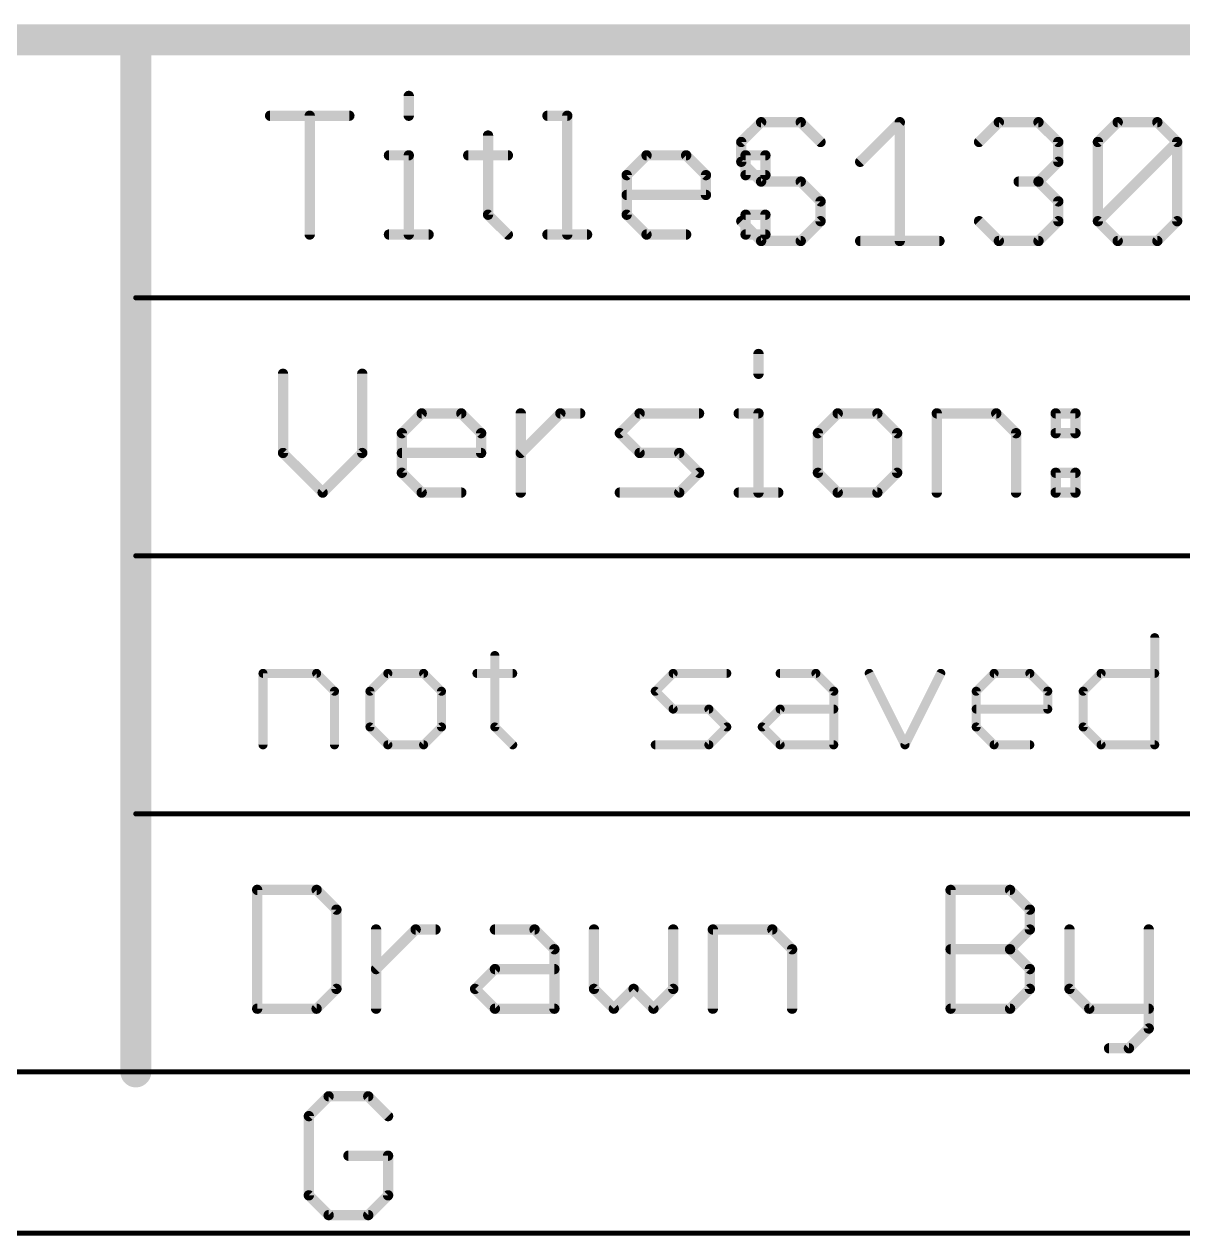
# Model space of a CAD drawing. Extents: x 0 to 387, y 0 to 260.
# Drawn here: x 305.14 to 327.94, y -0.05 to 23.8 of the extents above; entities that cross this region are included whole.
import ezdxf

# ---------------------------------------------------------------- set-up
doc = ezdxf.new("R2010")
doc.units = 0
doc.layers.add('94', color=14, linetype='CONTINUOUS')

msp = doc.modelspace()

# ---------------------------------------------------------------- linework, layer by layer
at = {"layer": '94'}
for points, const_width in [([(288.925, 23.495), (307.34, 23.495)], 0.6096), ([(307.34, 23.495), (384.175, 23.495)], 0.6096), ([(307.34, 18.415), (307.34, 23.495)], 0.6096), ([(312.7102, 22.3882), (312.7102, 21.9984)], 0.2032), ([(309.9816, 21.9984), (311.5408, 21.9984)], 0.2032), ([(310.7612, 19.6596), (310.7612, 21.9984)], 0.2032), ([(315.4388, 21.9984), (315.8286, 21.9984)], 0.2032), ([(315.8286, 21.9984), (315.8286, 19.6596)], 0.2032), ([(319.6424, 21.8714), (319.2526, 21.4816)], 0.2032), ([(320.422, 21.8714), (319.6424, 21.8714)], 0.2032), ([(320.8118, 21.4816), (320.422, 21.8714)], 0.2032), ([(321.5914, 21.0918), (322.371, 21.8714)], 0.2032), ([(322.371, 21.8714), (322.371, 19.5326)], 0.2032), ([(323.9302, 21.4816), (324.32, 21.8714)], 0.2032), ([(324.32, 21.8714), (325.0996, 21.8714)], 0.2032), ([(325.0996, 21.8714), (325.4894, 21.4816)], 0.2032), ([(326.269, 21.4816), (326.6588, 21.8714)], 0.2032), ([(326.6588, 21.8714), (327.4384, 21.8714)], 0.2032), ([(327.4384, 21.8714), (327.8282, 21.4816)], 0.2032), ([(314.2694, 21.6086), (314.2694, 20.0494)], 0.2032), ([(319.2526, 21.4816), (319.2526, 21.0918)], 0.2032), ([(325.4894, 21.4816), (325.4894, 21.0918)], 0.2032), ([(326.269, 19.9224), (326.269, 21.4816)], 0.2032), ([(326.269, 19.9224), (327.8282, 21.4816)], 0.2032), ([(327.8282, 21.4816), (327.8282, 19.9224)], 0.2032), ([(312.3204, 21.2188), (312.7102, 21.2188)], 0.2032), ([(312.7102, 21.2188), (312.7102, 19.6596)], 0.2032), ([(313.8796, 21.2188), (314.6592, 21.2188)], 0.2032), ([(316.998, 20.829), (317.3878, 21.2188)], 0.2032), ([(317.3878, 21.2188), (318.1674, 21.2188)], 0.2032), ([(318.1674, 21.2188), (318.5572, 20.829)], 0.2032), ([(319.3368, 21.2188), (319.7266, 21.2188)], 0.2032), ([(319.3368, 20.829), (319.3368, 21.2188)], 0.2032), ([(319.7266, 21.2188), (319.7266, 20.829)], 0.2032), ([(319.2526, 21.0918), (319.6424, 20.702)], 0.2032), ([(325.4894, 21.0918), (325.0996, 20.702)], 0.2032), ([(316.998, 20.0494), (316.998, 20.829)], 0.2032), ([(318.5572, 20.829), (318.5572, 20.4392)], 0.2032), ([(319.7266, 20.829), (319.3368, 20.829)], 0.2032), ([(319.6424, 20.702), (320.422, 20.702)], 0.2032), ([(320.422, 20.702), (320.8118, 20.3122)], 0.2032), ([(325.0996, 20.702), (324.7098, 20.702)], 0.2032), ([(325.0996, 20.702), (325.4894, 20.3122)], 0.2032), ([(318.5572, 20.4392), (316.998, 20.4392)], 0.2032), ([(320.8118, 20.3122), (320.8118, 19.9224)], 0.2032), ([(325.4894, 20.3122), (325.4894, 19.9224)], 0.2032), ([(314.2694, 20.0494), (314.6592, 19.6596)], 0.2032), ([(317.3878, 19.6596), (316.998, 20.0494)], 0.2032), ([(319.3368, 20.0494), (319.7266, 20.0494)], 0.2032), ([(319.3368, 19.6596), (319.3368, 20.0494)], 0.2032), ([(319.7266, 20.0494), (319.7266, 19.6596)], 0.2032), ([(319.6424, 19.5326), (319.2526, 19.9224)], 0.2032), ([(320.8118, 19.9224), (320.422, 19.5326)], 0.2032), ([(324.32, 19.5326), (323.9302, 19.9224)], 0.2032), ([(325.4894, 19.9224), (325.0996, 19.5326)], 0.2032), ([(326.6588, 19.5326), (326.269, 19.9224)], 0.2032), ([(327.8282, 19.9224), (327.4384, 19.5326)], 0.2032), ([(312.3204, 19.6596), (313.1, 19.6596)], 0.2032), ([(315.4388, 19.6596), (316.2184, 19.6596)], 0.2032), ([(318.1674, 19.6596), (317.3878, 19.6596)], 0.2032), ([(319.7266, 19.6596), (319.3368, 19.6596)], 0.2032), ([(320.422, 19.5326), (319.6424, 19.5326)], 0.2032), ([(321.5914, 19.5326), (323.1506, 19.5326)], 0.2032), ([(325.0996, 19.5326), (324.32, 19.5326)], 0.2032), ([(327.4384, 19.5326), (326.6588, 19.5326)], 0.2032), ([(307.34, 13.335), (307.34, 18.415)], 0.6096), ([(307.34, 18.415), (384.175, 18.415)], 0.1016), ([(319.5908, 17.3082), (319.5908, 16.9184)], 0.2032), ([(310.2356, 16.9184), (310.2356, 15.3592)], 0.2032), ([(311.7948, 15.3592), (311.7948, 16.9184)], 0.2032), ([(312.5744, 15.749), (312.9642, 16.1388)], 0.2032), ([(312.9642, 16.1388), (313.7438, 16.1388)], 0.2032), ([(313.7438, 16.1388), (314.1336, 15.749)], 0.2032), ([(314.9132, 14.5796), (314.9132, 16.1388)], 0.2032), ([(314.9132, 15.3592), (315.6928, 16.1388)], 0.2032), ([(315.6928, 16.1388), (316.0826, 16.1388)], 0.2032), ([(316.8622, 15.749), (317.252, 16.1388)], 0.2032), ([(317.252, 16.1388), (318.4214, 16.1388)], 0.2032), ([(319.201, 16.1388), (319.5908, 16.1388)], 0.2032), ([(319.5908, 16.1388), (319.5908, 14.5796)], 0.2032), ([(321.15, 16.1388), (320.7602, 15.749)], 0.2032), ([(321.9296, 16.1388), (321.15, 16.1388)], 0.2032), ([(322.3194, 15.749), (321.9296, 16.1388)], 0.2032), ([(323.099, 14.5796), (323.099, 16.1388)], 0.2032), ([(323.099, 16.1388), (324.2684, 16.1388)], 0.2032), ([(324.2684, 16.1388), (324.6582, 15.749)], 0.2032), ([(325.4378, 16.1388), (325.8276, 16.1388)], 0.2032), ([(325.4378, 15.749), (325.4378, 16.1388)], 0.2032), ([(325.8276, 16.1388), (325.8276, 15.749)], 0.2032), ([(312.5744, 14.9694), (312.5744, 15.749)], 0.2032), ([(314.1336, 15.749), (314.1336, 15.3592)], 0.2032), ([(317.252, 15.3592), (316.8622, 15.749)], 0.2032), ([(320.7602, 15.749), (320.7602, 14.9694)], 0.2032), ([(322.3194, 14.9694), (322.3194, 15.749)], 0.2032), ([(324.6582, 15.749), (324.6582, 14.5796)], 0.2032), ([(325.8276, 15.749), (325.4378, 15.749)], 0.2032), ([(310.2356, 15.3592), (311.0152, 14.5796)], 0.2032), ([(311.0152, 14.5796), (311.7948, 15.3592)], 0.2032), ([(314.1336, 15.3592), (312.5744, 15.3592)], 0.2032), ([(318.0316, 15.3592), (317.252, 15.3592)], 0.2032), ([(318.4214, 14.9694), (318.0316, 15.3592)], 0.2032), ([(312.9642, 14.5796), (312.5744, 14.9694)], 0.2032), ([(318.0316, 14.5796), (318.4214, 14.9694)], 0.2032), ([(320.7602, 14.9694), (321.15, 14.5796)], 0.2032), ([(321.9296, 14.5796), (322.3194, 14.9694)], 0.2032), ([(325.4378, 14.9694), (325.8276, 14.9694)], 0.2032), ([(325.4378, 14.5796), (325.4378, 14.9694)], 0.2032), ([(325.8276, 14.9694), (325.8276, 14.5796)], 0.2032), ([(313.7438, 14.5796), (312.9642, 14.5796)], 0.2032), ([(316.8622, 14.5796), (318.0316, 14.5796)], 0.2032), ([(319.201, 14.5796), (319.9806, 14.5796)], 0.2032), ([(321.15, 14.5796), (321.9296, 14.5796)], 0.2032), ([(325.8276, 14.5796), (325.4378, 14.5796)], 0.2032), ([(307.34, 8.255), (307.34, 13.335)], 0.6096), ([(307.34, 13.335), (384.175, 13.335)], 0.1016), ([(327.3863, 11.7239), (327.3863, 9.6139)], 0.1778), ([(314.4034, 11.3722), (314.4034, 9.9656)], 0.1778), ([(309.8419, 9.6139), (309.8419, 11.0206)], 0.1778), ([(309.8419, 11.0206), (310.8969, 11.0206)], 0.1778), ([(310.8969, 11.0206), (311.2486, 10.6689)], 0.1778), ([(312.2985, 11.0206), (311.9468, 10.6689)], 0.1778), ([(313.0018, 11.0206), (312.2985, 11.0206)], 0.1778), ([(313.3535, 10.6689), (313.0018, 11.0206)], 0.1778), ([(314.0517, 11.0206), (314.7551, 11.0206)], 0.1778), ([(317.5599, 10.6689), (317.9116, 11.0206)], 0.1778), ([(317.9116, 11.0206), (318.9666, 11.0206)], 0.1778), ([(320.0165, 11.0206), (320.7199, 11.0206)], 0.1778), ([(320.7199, 11.0206), (321.0715, 10.6689)], 0.1778), ([(321.7698, 11.0206), (322.4731, 9.6139)], 0.1778), ([(322.4731, 9.6139), (323.1764, 11.0206)], 0.1778), ([(323.8747, 10.6689), (324.2264, 11.0206)], 0.1778), ([(324.2264, 11.0206), (324.9297, 11.0206)], 0.1778), ([(324.9297, 11.0206), (325.2814, 10.6689)], 0.1778), ([(325.9796, 10.6689), (326.3313, 11.0206)], 0.1778), ([(326.3313, 11.0206), (327.3863, 11.0206)], 0.1778), ([(311.2486, 10.6689), (311.2486, 9.6139)], 0.1778), ([(311.9468, 10.6689), (311.9468, 9.9656)], 0.1778), ([(313.3535, 9.9656), (313.3535, 10.6689)], 0.1778), ([(317.9116, 10.3172), (317.5599, 10.6689)], 0.1778), ([(321.0715, 10.6689), (321.0715, 9.6139)], 0.1778), ([(323.8747, 9.9656), (323.8747, 10.6689)], 0.1778), ([(325.2814, 10.6689), (325.2814, 10.3172)], 0.1778), ([(325.9796, 9.9656), (325.9796, 10.6689)], 0.1778), ([(318.6149, 10.3172), (317.9116, 10.3172)], 0.1778), ([(318.9666, 9.9656), (318.6149, 10.3172)], 0.1778), ([(319.6649, 9.9656), (320.0165, 10.3172)], 0.1778), ([(320.0165, 10.3172), (321.0715, 10.3172)], 0.1778), ([(325.2814, 10.3172), (323.8747, 10.3172)], 0.1778), ([(311.9468, 9.9656), (312.2985, 9.6139)], 0.1778), ([(313.0018, 9.6139), (313.3535, 9.9656)], 0.1778), ([(314.4034, 9.9656), (314.7551, 9.6139)], 0.1778), ([(318.6149, 9.6139), (318.9666, 9.9656)], 0.1778), ([(320.0165, 9.6139), (319.6649, 9.9656)], 0.1778), ([(324.2264, 9.6139), (323.8747, 9.9656)], 0.1778), ([(326.3313, 9.6139), (325.9796, 9.9656)], 0.1778), ([(312.2985, 9.6139), (313.0018, 9.6139)], 0.1778), ([(317.5599, 9.6139), (318.6149, 9.6139)], 0.1778), ([(321.0715, 9.6139), (320.0165, 9.6139)], 0.1778), ([(324.9297, 9.6139), (324.2264, 9.6139)], 0.1778), ([(327.3863, 9.6139), (326.3313, 9.6139)], 0.1778), ([(307.34, 8.255), (307.34, 3.175)], 0.6096), ([(366.395, 8.255), (307.34, 8.255)], 0.1016), ([(309.7276, 6.7584), (309.7276, 4.4196)], 0.2032), ([(310.897, 6.7584), (309.7276, 6.7584)], 0.2032), ([(311.2868, 6.3686), (310.897, 6.7584)], 0.2032), ([(323.3706, 4.4196), (323.3706, 6.7584)], 0.2032), ([(323.3706, 6.7584), (324.54, 6.7584)], 0.2032), ([(324.54, 6.7584), (324.9298, 6.3686)], 0.2032), ([(311.2868, 4.8094), (311.2868, 6.3686)], 0.2032), ([(324.9298, 6.3686), (324.9298, 5.9788)], 0.2032), ([(312.0664, 4.4196), (312.0664, 5.9788)], 0.2032), ([(312.0664, 5.1992), (312.846, 5.9788)], 0.2032), ([(312.846, 5.9788), (313.2358, 5.9788)], 0.2032), ([(314.4052, 5.9788), (315.1848, 5.9788)], 0.2032), ([(315.1848, 5.9788), (315.5746, 5.589)], 0.2032), ([(316.3542, 5.9788), (316.3542, 4.8094)], 0.2032), ([(317.9134, 4.8094), (317.9134, 5.9788)], 0.2032), ([(318.693, 4.4196), (318.693, 5.9788)], 0.2032), ([(318.693, 5.9788), (319.8624, 5.9788)], 0.2032), ([(319.8624, 5.9788), (320.2522, 5.589)], 0.2032), ([(324.9298, 5.9788), (324.54, 5.589)], 0.2032), ([(325.7094, 5.9788), (325.7094, 4.8094)], 0.2032), ([(327.2686, 5.9788), (327.2686, 4.0298)], 0.2032), ([(315.5746, 5.589), (315.5746, 4.4196)], 0.2032), ([(320.2522, 5.589), (320.2522, 4.4196)], 0.2032), ([(323.3706, 5.589), (324.54, 5.589)], 0.2032), ([(324.54, 5.589), (324.9298, 5.1992)], 0.2032), ([(314.0154, 4.8094), (314.4052, 5.1992)], 0.2032), ([(314.4052, 5.1992), (315.5746, 5.1992)], 0.2032), ([(324.9298, 5.1992), (324.9298, 4.8094)], 0.2032), ([(310.897, 4.4196), (311.2868, 4.8094)], 0.2032), ([(314.4052, 4.4196), (314.0154, 4.8094)], 0.2032), ([(316.3542, 4.8094), (316.744, 4.4196)], 0.2032), ([(316.744, 4.4196), (317.1338, 4.8094)], 0.2032), ([(317.1338, 4.8094), (317.5236, 4.4196)], 0.2032), ([(317.5236, 4.4196), (317.9134, 4.8094)], 0.2032), ([(324.9298, 4.8094), (324.54, 4.4196)], 0.2032), ([(325.7094, 4.8094), (326.0992, 4.4196)], 0.2032), ([(309.7276, 4.4196), (310.897, 4.4196)], 0.2032), ([(315.5746, 4.4196), (314.4052, 4.4196)], 0.2032), ([(324.54, 4.4196), (323.3706, 4.4196)], 0.2032), ([(326.0992, 4.4196), (327.2686, 4.4196)], 0.2032), ([(327.2686, 4.0298), (326.8788, 3.64)], 0.2032), ([(326.8788, 3.64), (326.489, 3.64)], 0.2032), ([(288.925, 3.175), (307.34, 3.175)], 0.1016), ([(336.55, 3.175), (307.34, 3.175)], 0.1016), ([(307.34, 3.175), (366.395, 3.175)], 0.1016), ([(311.1334, 2.6944), (310.7436, 2.3046)], 0.2032), ([(311.913, 2.6944), (311.1334, 2.6944)], 0.2032), ([(312.3028, 2.3046), (311.913, 2.6944)], 0.2032), ([(310.7436, 2.3046), (310.7436, 0.7454)], 0.2032), ([(312.3028, 1.525), (311.5232, 1.525)], 0.2032), ([(312.3028, 0.7454), (312.3028, 1.525)], 0.2032), ([(310.7436, 0.7454), (311.1334, 0.3556)], 0.2032), ([(311.913, 0.3556), (312.3028, 0.7454)], 0.2032), ([(311.1334, 0.3556), (311.913, 0.3556)], 0.2032), ([(288.925, 0), (336.55, 0)], 0.1016)]:
    msp.add_lwpolyline(points, dxfattribs=dict(at, const_width=const_width))
for points, const_width in [([(307.34, 23.6474, 1), (307.34, 23.3426)], 0.3048), ([(307.4924, 23.495, 1), (307.1876, 23.495)], 0.3048), ([(307.34, 23.3426, 1), (307.34, 23.6474)], 0.3048), ([(312.761, 22.3882, 1), (312.6594, 22.3882)], 0.1016), ([(309.9816, 22.0492, 1), (309.9816, 21.9476)], 0.1016), ([(310.812, 21.9984, 1), (310.7104, 21.9984)], 0.1016), ([(311.5408, 21.9476, 1), (311.5408, 22.0492)], 0.1016), ([(312.6594, 21.9984, 1), (312.761, 21.9984)], 0.1016), ([(315.4388, 22.0492, 1), (315.4388, 21.9476)], 0.1016), ([(315.8794, 21.9984, 1), (315.7778, 21.9984)], 0.1016), ([(315.8286, 21.9476, 1), (315.8286, 22.0492)], 0.1016), ([(319.6424, 21.9222, 1), (319.6424, 21.8206)], 0.1016), ([(319.6783, 21.8355, 1), (319.6065, 21.9073)], 0.1016), ([(320.4579, 21.9073, 1), (320.3861, 21.8355)], 0.1016), ([(320.422, 21.8206, 1), (320.422, 21.9222)], 0.1016), ([(322.4218, 21.8714, 1), (322.3202, 21.8714)], 0.1016), ([(322.4069, 21.8355, 1), (322.3351, 21.9073)], 0.1016), ([(324.32, 21.9222, 1), (324.32, 21.8206)], 0.1016), ([(324.3559, 21.8355, 1), (324.2841, 21.9073)], 0.1016), ([(325.1355, 21.9073, 1), (325.0637, 21.8355)], 0.1016), ([(325.0996, 21.8206, 1), (325.0996, 21.9222)], 0.1016), ([(326.6588, 21.9222, 1), (326.6588, 21.8206)], 0.1016), ([(326.6947, 21.8355, 1), (326.6229, 21.9073)], 0.1016), ([(327.4743, 21.9073, 1), (327.4025, 21.8355)], 0.1016), ([(327.4384, 21.8206, 1), (327.4384, 21.9222)], 0.1016), ([(314.3202, 21.6086, 1), (314.2186, 21.6086)], 0.1016), ([(319.3034, 21.4816, 1), (319.2018, 21.4816)], 0.1016), ([(319.2167, 21.5175, 1), (319.2885, 21.4457)], 0.1016), ([(320.7759, 21.4457, 1), (320.8477, 21.5175)], 0.1016), ([(323.8943, 21.5175, 1), (323.9661, 21.4457)], 0.1016), ([(325.5402, 21.4816, 1), (325.4386, 21.4816)], 0.1016), ([(325.4535, 21.4457, 1), (325.5253, 21.5175)], 0.1016), ([(326.3198, 21.4816, 1), (326.2182, 21.4816)], 0.1016), ([(326.2331, 21.5175, 1), (326.3049, 21.4457)], 0.1016), ([(327.879, 21.4816, 1), (327.7774, 21.4816)], 0.1016), ([(327.8641, 21.4457, 1), (327.7923, 21.5175)], 0.1016), ([(327.7923, 21.4457, 1), (327.8641, 21.5175)], 0.1016), ([(312.3204, 21.2696, 1), (312.3204, 21.168)], 0.1016), ([(312.761, 21.2188, 1), (312.6594, 21.2188)], 0.1016), ([(312.7102, 21.168, 1), (312.7102, 21.2696)], 0.1016), ([(313.8796, 21.2696, 1), (313.8796, 21.168)], 0.1016), ([(314.6592, 21.168, 1), (314.6592, 21.2696)], 0.1016), ([(317.3878, 21.2696, 1), (317.3878, 21.168)], 0.1016), ([(317.4237, 21.1829, 1), (317.3519, 21.2547)], 0.1016), ([(318.2033, 21.2547, 1), (318.1315, 21.1829)], 0.1016), ([(318.1674, 21.168, 1), (318.1674, 21.2696)], 0.1016), ([(319.3368, 21.2696, 1), (319.3368, 21.168)], 0.1016), ([(319.3876, 21.2188, 1), (319.286, 21.2188)], 0.1016), ([(319.7774, 21.2188, 1), (319.6758, 21.2188)], 0.1016), ([(319.7266, 21.168, 1), (319.7266, 21.2696)], 0.1016), ([(319.2885, 21.1277, 1), (319.2167, 21.0559)], 0.1016), ([(319.2018, 21.0918, 1), (319.3034, 21.0918)], 0.1016), ([(321.5555, 21.1277, 1), (321.6273, 21.0559)], 0.1016), ([(325.4386, 21.0918, 1), (325.5402, 21.0918)], 0.1016), ([(325.5253, 21.0559, 1), (325.4535, 21.1277)], 0.1016), ([(317.0488, 20.829, 1), (316.9472, 20.829)], 0.1016), ([(316.9621, 20.8649, 1), (317.0339, 20.7931)], 0.1016), ([(318.608, 20.829, 1), (318.5064, 20.829)], 0.1016), ([(318.5213, 20.7931, 1), (318.5931, 20.8649)], 0.1016), ([(319.3368, 20.8798, 1), (319.3368, 20.7782)], 0.1016), ([(319.286, 20.829, 1), (319.3876, 20.829)], 0.1016), ([(319.6424, 20.7528, 1), (319.6424, 20.6512)], 0.1016), ([(319.6065, 20.6661, 1), (319.6783, 20.7379)], 0.1016), ([(319.6758, 20.829, 1), (319.7774, 20.829)], 0.1016), ([(319.7266, 20.7782, 1), (319.7266, 20.8798)], 0.1016), ([(320.4579, 20.7379, 1), (320.3861, 20.6661)], 0.1016), ([(320.422, 20.6512, 1), (320.422, 20.7528)], 0.1016), ([(324.7098, 20.7528, 1), (324.7098, 20.6512)], 0.1016), ([(325.1355, 20.7379, 1), (325.0637, 20.6661)], 0.1016), ([(325.0637, 20.7379, 1), (325.1355, 20.6661)], 0.1016), ([(325.0996, 20.6512, 1), (325.0996, 20.7528)], 0.1016), ([(316.998, 20.49, 1), (316.998, 20.3884)], 0.1016), ([(318.5572, 20.3884, 1), (318.5572, 20.49)], 0.1016), ([(318.5064, 20.4392, 1), (318.608, 20.4392)], 0.1016), ([(320.8626, 20.3122, 1), (320.761, 20.3122)], 0.1016), ([(320.7759, 20.2763, 1), (320.8477, 20.3481)], 0.1016), ([(325.5402, 20.3122, 1), (325.4386, 20.3122)], 0.1016), ([(325.4535, 20.2763, 1), (325.5253, 20.3481)], 0.1016), ([(314.3053, 20.0853, 1), (314.2335, 20.0135)], 0.1016), ([(314.2186, 20.0494, 1), (314.3202, 20.0494)], 0.1016), ([(317.0339, 20.0853, 1), (316.9621, 20.0135)], 0.1016), ([(316.9472, 20.0494, 1), (317.0488, 20.0494)], 0.1016), ([(319.3368, 20.1002, 1), (319.3368, 19.9986)], 0.1016), ([(319.3876, 20.0494, 1), (319.286, 20.0494)], 0.1016), ([(319.7774, 20.0494, 1), (319.6758, 20.0494)], 0.1016), ([(319.7266, 19.9986, 1), (319.7266, 20.1002)], 0.1016), ([(319.2885, 19.9583, 1), (319.2167, 19.8865)], 0.1016), ([(320.761, 19.9224, 1), (320.8626, 19.9224)], 0.1016), ([(320.8477, 19.8865, 1), (320.7759, 19.9583)], 0.1016), ([(323.9661, 19.9583, 1), (323.8943, 19.8865)], 0.1016), ([(325.4386, 19.9224, 1), (325.5402, 19.9224)], 0.1016), ([(325.5253, 19.8865, 1), (325.4535, 19.9583)], 0.1016), ([(326.3049, 19.9583, 1), (326.2331, 19.8865)], 0.1016), ([(326.2331, 19.9583, 1), (326.3049, 19.8865)], 0.1016), ([(326.2182, 19.9224, 1), (326.3198, 19.9224)], 0.1016), ([(327.7774, 19.9224, 1), (327.879, 19.9224)], 0.1016), ([(327.8641, 19.8865, 1), (327.7923, 19.9583)], 0.1016), ([(310.7104, 19.6596, 1), (310.812, 19.6596)], 0.1016), ([(312.3204, 19.7104, 1), (312.3204, 19.6088)], 0.1016), ([(312.6594, 19.6596, 1), (312.761, 19.6596)], 0.1016), ([(313.1, 19.6088, 1), (313.1, 19.7104)], 0.1016), ([(314.6233, 19.6237, 1), (314.6951, 19.6955)], 0.1016), ([(315.4388, 19.7104, 1), (315.4388, 19.6088)], 0.1016), ([(315.7778, 19.6596, 1), (315.8794, 19.6596)], 0.1016), ([(316.2184, 19.6088, 1), (316.2184, 19.7104)], 0.1016), ([(317.3878, 19.7104, 1), (317.3878, 19.6088)], 0.1016), ([(317.3519, 19.6237, 1), (317.4237, 19.6955)], 0.1016), ([(318.1674, 19.6088, 1), (318.1674, 19.7104)], 0.1016), ([(319.3368, 19.7104, 1), (319.3368, 19.6088)], 0.1016), ([(319.286, 19.6596, 1), (319.3876, 19.6596)], 0.1016), ([(319.6424, 19.5834, 1), (319.6424, 19.4818)], 0.1016), ([(319.6065, 19.4967, 1), (319.6783, 19.5685)], 0.1016), ([(319.6758, 19.6596, 1), (319.7774, 19.6596)], 0.1016), ([(319.7266, 19.6088, 1), (319.7266, 19.7104)], 0.1016), ([(320.3861, 19.5685, 1), (320.4579, 19.4967)], 0.1016), ([(320.422, 19.4818, 1), (320.422, 19.5834)], 0.1016), ([(321.5914, 19.5834, 1), (321.5914, 19.4818)], 0.1016), ([(322.3202, 19.5326, 1), (322.4218, 19.5326)], 0.1016), ([(323.1506, 19.4818, 1), (323.1506, 19.5834)], 0.1016), ([(324.32, 19.5834, 1), (324.32, 19.4818)], 0.1016), ([(324.2841, 19.4967, 1), (324.3559, 19.5685)], 0.1016), ([(325.0637, 19.5685, 1), (325.1355, 19.4967)], 0.1016), ([(325.0996, 19.4818, 1), (325.0996, 19.5834)], 0.1016), ([(326.6588, 19.5834, 1), (326.6588, 19.4818)], 0.1016), ([(326.6229, 19.4967, 1), (326.6947, 19.5685)], 0.1016), ([(327.4025, 19.5685, 1), (327.4743, 19.4967)], 0.1016), ([(327.4384, 19.4818, 1), (327.4384, 19.5834)], 0.1016), ([(307.4924, 18.415, 1), (307.1876, 18.415)], 0.3048), ([(307.1876, 18.415, 1), (307.4924, 18.415)], 0.3048), ([(307.34, 18.4404, 1), (307.34, 18.3896)], 0.0508), ([(319.6416, 17.3082, 1), (319.54, 17.3082)], 0.1016), ([(310.2864, 16.9184, 1), (310.1848, 16.9184)], 0.1016), ([(311.8456, 16.9184, 1), (311.744, 16.9184)], 0.1016), ([(319.54, 16.9184, 1), (319.6416, 16.9184)], 0.1016), ([(312.9642, 16.1896, 1), (312.9642, 16.088)], 0.1016), ([(313.0001, 16.1029, 1), (312.9283, 16.1747)], 0.1016), ([(313.7797, 16.1747, 1), (313.7079, 16.1029)], 0.1016), ([(313.7438, 16.088, 1), (313.7438, 16.1896)], 0.1016), ([(314.964, 16.1388, 1), (314.8624, 16.1388)], 0.1016), ([(315.6928, 16.1896, 1), (315.6928, 16.088)], 0.1016), ([(315.7287, 16.1029, 1), (315.6569, 16.1747)], 0.1016), ([(316.0826, 16.088, 1), (316.0826, 16.1896)], 0.1016), ([(317.252, 16.1896, 1), (317.252, 16.088)], 0.1016), ([(317.2879, 16.1029, 1), (317.2161, 16.1747)], 0.1016), ([(318.4214, 16.088, 1), (318.4214, 16.1896)], 0.1016), ([(319.201, 16.1896, 1), (319.201, 16.088)], 0.1016), ([(319.6416, 16.1388, 1), (319.54, 16.1388)], 0.1016), ([(319.5908, 16.088, 1), (319.5908, 16.1896)], 0.1016), ([(321.15, 16.1896, 1), (321.15, 16.088)], 0.1016), ([(321.1859, 16.1029, 1), (321.1141, 16.1747)], 0.1016), ([(321.9655, 16.1747, 1), (321.8937, 16.1029)], 0.1016), ([(321.9296, 16.088, 1), (321.9296, 16.1896)], 0.1016), ([(323.1498, 16.1388, 1), (323.0482, 16.1388)], 0.1016), ([(323.099, 16.1896, 1), (323.099, 16.088)], 0.1016), ([(324.3043, 16.1747, 1), (324.2325, 16.1029)], 0.1016), ([(324.2684, 16.088, 1), (324.2684, 16.1896)], 0.1016), ([(325.4378, 16.1896, 1), (325.4378, 16.088)], 0.1016), ([(325.4886, 16.1388, 1), (325.387, 16.1388)], 0.1016), ([(325.8784, 16.1388, 1), (325.7768, 16.1388)], 0.1016), ([(325.8276, 16.088, 1), (325.8276, 16.1896)], 0.1016), ([(312.6252, 15.749, 1), (312.5236, 15.749)], 0.1016), ([(312.5385, 15.7849, 1), (312.6103, 15.7131)], 0.1016), ([(314.1844, 15.749, 1), (314.0828, 15.749)], 0.1016), ([(314.0977, 15.7131, 1), (314.1695, 15.7849)], 0.1016), ([(316.8981, 15.7849, 1), (316.8263, 15.7131)], 0.1016), ([(316.8263, 15.7849, 1), (316.8981, 15.7131)], 0.1016), ([(320.811, 15.749, 1), (320.7094, 15.749)], 0.1016), ([(320.7243, 15.7849, 1), (320.7961, 15.7131)], 0.1016), ([(322.3702, 15.749, 1), (322.2686, 15.749)], 0.1016), ([(322.2835, 15.7131, 1), (322.3553, 15.7849)], 0.1016), ([(324.709, 15.749, 1), (324.6074, 15.749)], 0.1016), ([(324.6223, 15.7131, 1), (324.6941, 15.7849)], 0.1016), ([(325.4378, 15.7998, 1), (325.4378, 15.6982)], 0.1016), ([(325.387, 15.749, 1), (325.4886, 15.749)], 0.1016), ([(325.7768, 15.749, 1), (325.8784, 15.749)], 0.1016), ([(325.8276, 15.6982, 1), (325.8276, 15.7998)], 0.1016), ([(310.2715, 15.3951, 1), (310.1997, 15.3233)], 0.1016), ([(310.1848, 15.3592, 1), (310.2864, 15.3592)], 0.1016), ([(311.744, 15.3592, 1), (311.8456, 15.3592)], 0.1016), ([(311.8307, 15.3233, 1), (311.7589, 15.3951)], 0.1016), ([(312.5744, 15.41, 1), (312.5744, 15.3084)], 0.1016), ([(314.0828, 15.3592, 1), (314.1844, 15.3592)], 0.1016), ([(314.1336, 15.3084, 1), (314.1336, 15.41)], 0.1016), ([(314.8773, 15.3951, 1), (314.9491, 15.3233)], 0.1016), ([(317.252, 15.41, 1), (317.252, 15.3084)], 0.1016), ([(317.2161, 15.3233, 1), (317.2879, 15.3951)], 0.1016), ([(318.0675, 15.3951, 1), (317.9957, 15.3233)], 0.1016), ([(318.0316, 15.3084, 1), (318.0316, 15.41)], 0.1016), ([(312.6103, 15.0053, 1), (312.5385, 14.9335)], 0.1016), ([(318.4573, 14.9335, 1), (318.3855, 15.0053)], 0.1016), ([(318.3855, 14.9335, 1), (318.4573, 15.0053)], 0.1016), ([(320.7961, 15.0053, 1), (320.7243, 14.9335)], 0.1016), ([(322.3553, 14.9335, 1), (322.2835, 15.0053)], 0.1016), ([(325.4378, 15.0202, 1), (325.4378, 14.9186)], 0.1016), ([(325.4886, 14.9694, 1), (325.387, 14.9694)], 0.1016), ([(325.8784, 14.9694, 1), (325.7768, 14.9694)], 0.1016), ([(325.8276, 14.9186, 1), (325.8276, 15.0202)], 0.1016), ([(312.5236, 14.9694, 1), (312.6252, 14.9694)], 0.1016), ([(320.7094, 14.9694, 1), (320.811, 14.9694)], 0.1016), ([(322.2686, 14.9694, 1), (322.3702, 14.9694)], 0.1016), ([(310.9793, 14.6155, 1), (311.0511, 14.5437)], 0.1016), ([(310.9793, 14.5437, 1), (311.0511, 14.6155)], 0.1016), ([(312.9642, 14.6304, 1), (312.9642, 14.5288)], 0.1016), ([(312.9283, 14.5437, 1), (313.0001, 14.6155)], 0.1016), ([(313.7438, 14.5288, 1), (313.7438, 14.6304)], 0.1016), ([(314.8624, 14.5796, 1), (314.964, 14.5796)], 0.1016), ([(316.8622, 14.6304, 1), (316.8622, 14.5288)], 0.1016), ([(317.9957, 14.6155, 1), (318.0675, 14.5437)], 0.1016), ([(318.0316, 14.5288, 1), (318.0316, 14.6304)], 0.1016), ([(319.201, 14.6304, 1), (319.201, 14.5288)], 0.1016), ([(319.54, 14.5796, 1), (319.6416, 14.5796)], 0.1016), ([(319.9806, 14.5288, 1), (319.9806, 14.6304)], 0.1016), ([(321.15, 14.6304, 1), (321.15, 14.5288)], 0.1016), ([(321.1141, 14.5437, 1), (321.1859, 14.6155)], 0.1016), ([(321.8937, 14.6155, 1), (321.9655, 14.5437)], 0.1016), ([(321.9296, 14.5288, 1), (321.9296, 14.6304)], 0.1016), ([(323.0482, 14.5796, 1), (323.1498, 14.5796)], 0.1016), ([(324.6074, 14.5796, 1), (324.709, 14.5796)], 0.1016), ([(325.4378, 14.6304, 1), (325.4378, 14.5288)], 0.1016), ([(325.387, 14.5796, 1), (325.4886, 14.5796)], 0.1016), ([(325.7768, 14.5796, 1), (325.8784, 14.5796)], 0.1016), ([(325.8276, 14.5288, 1), (325.8276, 14.6304)], 0.1016), ([(307.4924, 13.335, 1), (307.1876, 13.335)], 0.3048), ([(307.1876, 13.335, 1), (307.4924, 13.335)], 0.3048), ([(307.34, 13.3604, 1), (307.34, 13.3096)], 0.0508), ([(327.4307, 11.7239, 1), (327.3418, 11.7239)], 0.0889), ([(314.4479, 11.3722, 1), (314.359, 11.3722)], 0.0889), ([(309.8419, 11.065, 1), (309.8419, 10.9761)], 0.0889), ([(309.8863, 11.0206, 1), (309.7975, 11.0206)], 0.0889), ([(310.9283, 11.052, 1), (310.8655, 10.9891)], 0.0889), ([(310.8969, 10.9761, 1), (310.8969, 11.065)], 0.0889), ([(312.2985, 11.065, 1), (312.2985, 10.9761)], 0.0889), ([(312.3299, 10.9891, 1), (312.2671, 11.052)], 0.0889), ([(313.0332, 11.052, 1), (312.9704, 10.9891)], 0.0889), ([(313.0018, 10.9761, 1), (313.0018, 11.065)], 0.0889), ([(314.0517, 11.065, 1), (314.0517, 10.9761)], 0.0889), ([(314.7551, 10.9761, 1), (314.7551, 11.065)], 0.0889), ([(317.9116, 11.065, 1), (317.9116, 10.9761)], 0.0889), ([(317.943, 10.9891, 1), (317.8802, 11.052)], 0.0889), ([(318.9666, 10.9761, 1), (318.9666, 11.065)], 0.0889), ([(320.0165, 11.065, 1), (320.0165, 10.9761)], 0.0889), ([(320.7513, 11.052, 1), (320.6884, 10.9891)], 0.0889), ([(320.7199, 10.9761, 1), (320.7199, 11.065)], 0.0889), ([(321.8095, 11.0404, 1), (321.73, 11.0007)], 0.0889), ([(323.2162, 11.0007, 1), (323.1367, 11.0404)], 0.0889), ([(324.2264, 11.065, 1), (324.2264, 10.9761)], 0.0889), ([(324.2578, 10.9891, 1), (324.1949, 11.052)], 0.0889), ([(324.9611, 11.052, 1), (324.8983, 10.9891)], 0.0889), ([(324.9297, 10.9761, 1), (324.9297, 11.065)], 0.0889), ([(326.3313, 11.065, 1), (326.3313, 10.9761)], 0.0889), ([(326.3627, 10.9891, 1), (326.2998, 11.052)], 0.0889), ([(327.3863, 10.9761, 1), (327.3863, 11.065)], 0.0889), ([(311.293, 10.6689, 1), (311.2041, 10.6689)], 0.0889), ([(311.2171, 10.6375, 1), (311.28, 10.7003)], 0.0889), ([(311.9154, 10.7003, 1), (311.9782, 10.6375)], 0.0889), ([(311.9913, 10.6689, 1), (311.9024, 10.6689)], 0.0889), ([(313.3979, 10.6689, 1), (313.309, 10.6689)], 0.0889), ([(313.3221, 10.6375, 1), (313.3849, 10.7003)], 0.0889), ([(317.5914, 10.7003, 1), (317.5285, 10.6375)], 0.0889), ([(317.5285, 10.7003, 1), (317.5914, 10.6375)], 0.0889), ([(321.116, 10.6689, 1), (321.0271, 10.6689)], 0.0889), ([(321.0401, 10.6375, 1), (321.103, 10.7003)], 0.0889), ([(323.9191, 10.6689, 1), (323.8302, 10.6689)], 0.0889), ([(323.8433, 10.7003, 1), (323.9061, 10.6375)], 0.0889), ([(325.3258, 10.6689, 1), (325.2369, 10.6689)], 0.0889), ([(325.2499, 10.6375, 1), (325.3128, 10.7003)], 0.0889), ([(325.9482, 10.7003, 1), (326.011, 10.6375)], 0.0889), ([(326.0241, 10.6689, 1), (325.9352, 10.6689)], 0.0889), ([(317.9116, 10.3617, 1), (317.9116, 10.2728)], 0.0889), ([(317.8802, 10.2858, 1), (317.943, 10.3487)], 0.0889), ([(318.6464, 10.3487, 1), (318.5835, 10.2858)], 0.0889), ([(318.6149, 10.2728, 1), (318.6149, 10.3617)], 0.0889), ([(320.0165, 10.3617, 1), (320.0165, 10.2728)], 0.0889), ([(320.0479, 10.2858, 1), (319.9851, 10.3487)], 0.0889), ([(321.0715, 10.2728, 1), (321.0715, 10.3617)], 0.0889), ([(323.8747, 10.3617, 1), (323.8747, 10.2728)], 0.0889), ([(325.2369, 10.3172, 1), (325.3258, 10.3172)], 0.0889), ([(325.2814, 10.2728, 1), (325.2814, 10.3617)], 0.0889), ([(311.9782, 9.997, 1), (311.9154, 9.9341)], 0.0889), ([(313.3849, 9.9341, 1), (313.3221, 9.997)], 0.0889), ([(314.4348, 9.997, 1), (314.372, 9.9341)], 0.0889), ([(318.998, 9.9341, 1), (318.9352, 9.997)], 0.0889), ([(318.9352, 9.9341, 1), (318.998, 9.997)], 0.0889), ([(319.6963, 9.997, 1), (319.6334, 9.9341)], 0.0889), ([(319.6334, 9.997, 1), (319.6963, 9.9341)], 0.0889), ([(323.9061, 9.997, 1), (323.8433, 9.9341)], 0.0889), ([(326.011, 9.997, 1), (325.9482, 9.9341)], 0.0889), ([(311.9024, 9.9656, 1), (311.9913, 9.9656)], 0.0889), ([(313.309, 9.9656, 1), (313.3979, 9.9656)], 0.0889), ([(314.359, 9.9656, 1), (314.4479, 9.9656)], 0.0889), ([(323.8302, 9.9656, 1), (323.9191, 9.9656)], 0.0889), ([(325.9352, 9.9656, 1), (326.0241, 9.9656)], 0.0889), ([(309.7975, 9.6139, 1), (309.8863, 9.6139)], 0.0889), ([(311.2041, 9.6139, 1), (311.293, 9.6139)], 0.0889), ([(312.2985, 9.6584, 1), (312.2985, 9.5695)], 0.0889), ([(312.2671, 9.5825, 1), (312.3299, 9.6453)], 0.0889), ([(312.9704, 9.6453, 1), (313.0332, 9.5825)], 0.0889), ([(313.0018, 9.5695, 1), (313.0018, 9.6584)], 0.0889), ([(314.7236, 9.5825, 1), (314.7865, 9.6453)], 0.0889), ([(317.5599, 9.6584, 1), (317.5599, 9.5695)], 0.0889), ([(318.5835, 9.6453, 1), (318.6464, 9.5825)], 0.0889), ([(318.6149, 9.5695, 1), (318.6149, 9.6584)], 0.0889), ([(320.0165, 9.6584, 1), (320.0165, 9.5695)], 0.0889), ([(319.9851, 9.5825, 1), (320.0479, 9.6453)], 0.0889), ([(321.0271, 9.6139, 1), (321.116, 9.6139)], 0.0889), ([(321.0715, 9.5695, 1), (321.0715, 9.6584)], 0.0889), ([(322.4333, 9.6338, 1), (322.5129, 9.594)], 0.0889), ([(322.4333, 9.594, 1), (322.5129, 9.6338)], 0.0889), ([(324.2264, 9.6584, 1), (324.2264, 9.5695)], 0.0889), ([(324.1949, 9.5825, 1), (324.2578, 9.6453)], 0.0889), ([(324.9297, 9.5695, 1), (324.9297, 9.6584)], 0.0889), ([(326.3313, 9.6584, 1), (326.3313, 9.5695)], 0.0889), ([(326.2998, 9.5825, 1), (326.3627, 9.6453)], 0.0889), ([(327.3418, 9.6139, 1), (327.4307, 9.6139)], 0.0889), ([(327.3863, 9.5695, 1), (327.3863, 9.6584)], 0.0889), ([(307.4924, 8.255, 1), (307.1876, 8.255)], 0.3048), ([(307.1876, 8.255, 1), (307.4924, 8.255)], 0.3048), ([(307.34, 8.2804, 1), (307.34, 8.2296)], 0.0508), ([(309.7784, 6.7584, 1), (309.6768, 6.7584)], 0.1016), ([(309.7276, 6.8092, 1), (309.7276, 6.7076)], 0.1016), ([(310.9329, 6.7943, 1), (310.8611, 6.7225)], 0.1016), ([(310.897, 6.7076, 1), (310.897, 6.8092)], 0.1016), ([(323.4214, 6.7584, 1), (323.3198, 6.7584)], 0.1016), ([(323.3706, 6.8092, 1), (323.3706, 6.7076)], 0.1016), ([(324.5759, 6.7943, 1), (324.5041, 6.7225)], 0.1016), ([(324.54, 6.7076, 1), (324.54, 6.8092)], 0.1016), ([(311.3376, 6.3686, 1), (311.236, 6.3686)], 0.1016), ([(311.2509, 6.3327, 1), (311.3227, 6.4045)], 0.1016), ([(324.9806, 6.3686, 1), (324.879, 6.3686)], 0.1016), ([(324.8939, 6.3327, 1), (324.9657, 6.4045)], 0.1016), ([(312.1172, 5.9788, 1), (312.0156, 5.9788)], 0.1016), ([(312.846, 6.0296, 1), (312.846, 5.928)], 0.1016), ([(312.8819, 5.9429, 1), (312.8101, 6.0147)], 0.1016), ([(313.2358, 5.928, 1), (313.2358, 6.0296)], 0.1016), ([(314.4052, 6.0296, 1), (314.4052, 5.928)], 0.1016), ([(315.2207, 6.0147, 1), (315.1489, 5.9429)], 0.1016), ([(315.1848, 5.928, 1), (315.1848, 6.0296)], 0.1016), ([(316.405, 5.9788, 1), (316.3034, 5.9788)], 0.1016), ([(317.9642, 5.9788, 1), (317.8626, 5.9788)], 0.1016), ([(318.7438, 5.9788, 1), (318.6422, 5.9788)], 0.1016), ([(318.693, 6.0296, 1), (318.693, 5.928)], 0.1016), ([(319.8983, 6.0147, 1), (319.8265, 5.9429)], 0.1016), ([(319.8624, 5.928, 1), (319.8624, 6.0296)], 0.1016), ([(324.879, 5.9788, 1), (324.9806, 5.9788)], 0.1016), ([(324.9657, 5.9429, 1), (324.8939, 6.0147)], 0.1016), ([(325.7602, 5.9788, 1), (325.6586, 5.9788)], 0.1016), ([(327.3194, 5.9788, 1), (327.2178, 5.9788)], 0.1016), ([(315.6254, 5.589, 1), (315.5238, 5.589)], 0.1016), ([(315.5387, 5.5531, 1), (315.6105, 5.6249)], 0.1016), ([(320.303, 5.589, 1), (320.2014, 5.589)], 0.1016), ([(320.2163, 5.5531, 1), (320.2881, 5.6249)], 0.1016), ([(323.3706, 5.6398, 1), (323.3706, 5.5382)], 0.1016), ([(324.5759, 5.6249, 1), (324.5041, 5.5531)], 0.1016), ([(324.5041, 5.6249, 1), (324.5759, 5.5531)], 0.1016), ([(324.54, 5.5382, 1), (324.54, 5.6398)], 0.1016), ([(312.0305, 5.2351, 1), (312.1023, 5.1633)], 0.1016), ([(314.4052, 5.25, 1), (314.4052, 5.1484)], 0.1016), ([(314.4411, 5.1633, 1), (314.3693, 5.2351)], 0.1016), ([(315.5746, 5.1484, 1), (315.5746, 5.25)], 0.1016), ([(324.9806, 5.1992, 1), (324.879, 5.1992)], 0.1016), ([(324.8939, 5.1633, 1), (324.9657, 5.2351)], 0.1016), ([(311.236, 4.8094, 1), (311.3376, 4.8094)], 0.1016), ([(311.3227, 4.7735, 1), (311.2509, 4.8453)], 0.1016), ([(314.0513, 4.8453, 1), (313.9795, 4.7735)], 0.1016), ([(313.9795, 4.8453, 1), (314.0513, 4.7735)], 0.1016), ([(316.3901, 4.8453, 1), (316.3183, 4.7735)], 0.1016), ([(316.3034, 4.8094, 1), (316.405, 4.8094)], 0.1016), ([(317.1697, 4.8453, 1), (317.0979, 4.7735)], 0.1016), ([(317.1697, 4.7735, 1), (317.0979, 4.8453)], 0.1016), ([(317.8626, 4.8094, 1), (317.9642, 4.8094)], 0.1016), ([(317.9493, 4.7735, 1), (317.8775, 4.8453)], 0.1016), ([(324.879, 4.8094, 1), (324.9806, 4.8094)], 0.1016), ([(324.9657, 4.7735, 1), (324.8939, 4.8453)], 0.1016), ([(325.7453, 4.8453, 1), (325.6735, 4.7735)], 0.1016), ([(325.6586, 4.8094, 1), (325.7602, 4.8094)], 0.1016), ([(309.7276, 4.4704, 1), (309.7276, 4.3688)], 0.1016), ([(309.6768, 4.4196, 1), (309.7784, 4.4196)], 0.1016), ([(310.8611, 4.4555, 1), (310.9329, 4.3837)], 0.1016), ([(310.897, 4.3688, 1), (310.897, 4.4704)], 0.1016), ([(312.0156, 4.4196, 1), (312.1172, 4.4196)], 0.1016), ([(314.4052, 4.4704, 1), (314.4052, 4.3688)], 0.1016), ([(314.3693, 4.3837, 1), (314.4411, 4.4555)], 0.1016), ([(315.5238, 4.4196, 1), (315.6254, 4.4196)], 0.1016), ([(315.5746, 4.3688, 1), (315.5746, 4.4704)], 0.1016), ([(316.7081, 4.4555, 1), (316.7799, 4.3837)], 0.1016), ([(316.7081, 4.3837, 1), (316.7799, 4.4555)], 0.1016), ([(317.4877, 4.4555, 1), (317.5595, 4.3837)], 0.1016), ([(317.4877, 4.3837, 1), (317.5595, 4.4555)], 0.1016), ([(318.6422, 4.4196, 1), (318.7438, 4.4196)], 0.1016), ([(320.2014, 4.4196, 1), (320.303, 4.4196)], 0.1016), ([(323.3706, 4.4704, 1), (323.3706, 4.3688)], 0.1016), ([(323.3198, 4.4196, 1), (323.4214, 4.4196)], 0.1016), ([(324.5041, 4.4555, 1), (324.5759, 4.3837)], 0.1016), ([(324.54, 4.3688, 1), (324.54, 4.4704)], 0.1016), ([(326.0992, 4.4704, 1), (326.0992, 4.3688)], 0.1016), ([(326.0633, 4.3837, 1), (326.1351, 4.4555)], 0.1016), ([(327.2686, 4.3688, 1), (327.2686, 4.4704)], 0.1016), ([(327.2178, 4.0298, 1), (327.3194, 4.0298)], 0.1016), ([(327.3045, 3.9939, 1), (327.2327, 4.0657)], 0.1016), ([(326.489, 3.6908, 1), (326.489, 3.5892)], 0.1016), ([(326.8429, 3.6759, 1), (326.9147, 3.6041)], 0.1016), ([(326.8788, 3.5892, 1), (326.8788, 3.6908)], 0.1016), ([(307.1876, 3.175, 1), (307.4924, 3.175)], 0.3048), ([(307.34, 3.2004, 1), (307.34, 3.1496)], 0.0508), ([(307.34, 3.2004, 1), (307.34, 3.1496)], 0.0508), ([(307.34, 3.1496, 1), (307.34, 3.2004)], 0.0508), ([(311.1334, 2.7452, 1), (311.1334, 2.6436)], 0.1016), ([(311.1693, 2.6585, 1), (311.0975, 2.7303)], 0.1016), ([(311.9489, 2.7303, 1), (311.8771, 2.6585)], 0.1016), ([(311.913, 2.6436, 1), (311.913, 2.7452)], 0.1016), ([(310.7944, 2.3046, 1), (310.6928, 2.3046)], 0.1016), ([(310.7077, 2.3405, 1), (310.7795, 2.2687)], 0.1016), ([(312.2669, 2.2687, 1), (312.3387, 2.3405)], 0.1016), ([(311.5232, 1.5758, 1), (311.5232, 1.4742)], 0.1016), ([(312.3536, 1.525, 1), (312.252, 1.525)], 0.1016), ([(312.3028, 1.4742, 1), (312.3028, 1.5758)], 0.1016), ([(310.7795, 0.7813, 1), (310.7077, 0.7095)], 0.1016), ([(310.6928, 0.7454, 1), (310.7944, 0.7454)], 0.1016), ([(312.252, 0.7454, 1), (312.3536, 0.7454)], 0.1016), ([(312.3387, 0.7095, 1), (312.2669, 0.7813)], 0.1016), ([(311.1334, 0.4064, 1), (311.1334, 0.3048)], 0.1016), ([(311.0975, 0.3197, 1), (311.1693, 0.3915)], 0.1016), ([(311.8771, 0.3915, 1), (311.9489, 0.3197)], 0.1016), ([(311.913, 0.3048, 1), (311.913, 0.4064)], 0.1016)]:
    msp.add_lwpolyline(points, format="xyb", dxfattribs=dict(at, const_width=const_width))

doc.saveas('drawing.dxf')
